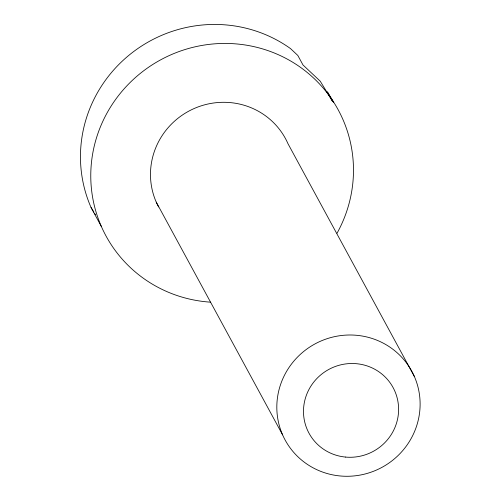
<?xml version="1.0" encoding="UTF-8"?>
<svg xmlns="http://www.w3.org/2000/svg" width="501" height="501" viewBox="0 0 501 501"><rect width="100%" height="100%" fill="white"/><g stroke="black" fill="none" stroke-linecap="round" stroke-linejoin="round"><path stroke-width="0.75" d="M333.484 102.536A132.12 128.732 -28.5 0 0 332.564 100.388L327.36 91.852L332.52 101.352L320.227 81.193L302.992 64.973L297.832 55.473L290.536 48.61A132.12 128.732 -28.5 0 0 130.617 53.914A132.12 128.732 -28.5 0 0 91.063 207.508L93.862 212.105M94.664 213.42L95.466 214.735M414.333 376.426A72.063 70.215 -28.5 0 0 291.112 364.546A72.063 70.215 -28.5 0 0 339.966 475.95A72.063 70.215 -28.5 0 0 414.333 376.426L287.994 143.731A72.063 70.215 -28.5 0 0 191.438 109.782A72.063 70.215 -28.5 0 0 158.598 206.963M156.262 202.16L282.608 434.855M91.063 207.508L101.377 226.508M210.389 302.159A132.12 128.732 -28.5 0 1 94.175 146.392A132.12 128.732 -28.5 0 1 269.262 51.077A132.12 128.732 -28.5 0 1 337.041 233.209M345.402 457.062A47.839 46.612 -28.5 0 0 394.769 390.999A47.839 46.612 -28.5 0 0 312.975 383.108A47.839 46.612 -28.5 0 0 345.402 457.062"/></g></svg>
